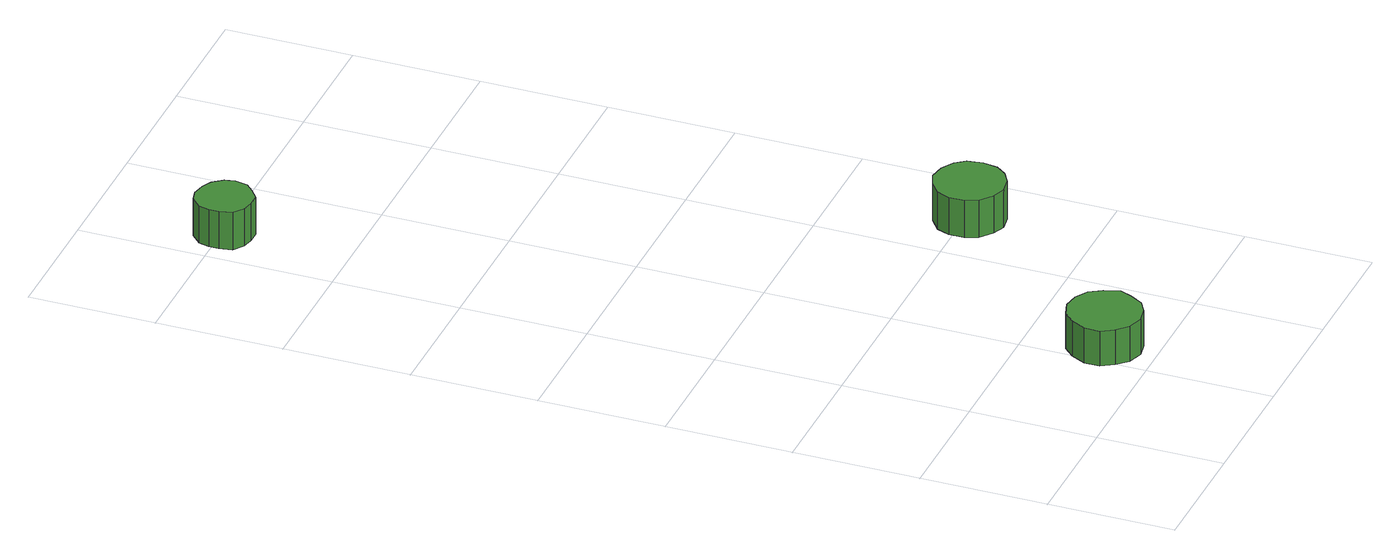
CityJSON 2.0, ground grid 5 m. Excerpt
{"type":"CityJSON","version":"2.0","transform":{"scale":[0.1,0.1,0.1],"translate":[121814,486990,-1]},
"CityObjects":{
"tree1":{"type":"SolitaryVegetationObject","attributes":{"function":"something"},"geometry":[{"type":"MultiSurface","lod":"1","boundaries":[[[0,1,2,3,4,5,6,7,8,9,10,11,12,13,14]],[[15,16,17,18,19,20,21,22,23,24,25,26,27,28,29]],[[0,29,28,1]],[[1,28,27,2]],[[2,27,26,3]],[[3,26,25,4]],[[4,25,24,5]],[[5,24,23,6]],[[6,23,22,7]],[[7,22,21,8]],[[8,21,20,9]],[[9,20,19,10]],[[10,19,18,11]],[[11,18,17,12]],[[12,17,16,13]],[[13,16,15,14]],[[14,15,29,0]]]}]},
"tree2":{"type":"SolitaryVegetationObject","attributes":{"function":"something"},"geometry":[{"type":"MultiSurface","lod":"1","boundaries":[[[30,31,32,33,34,35,36,37,38,39,40,41,42,43,44]],[[45,46,47,48,49,50,51,52,53,54,55,56,57,58,59]],[[30,59,58,31]],[[31,58,57,32]],[[32,57,56,33]],[[33,56,55,34]],[[34,55,54,35]],[[35,54,53,36]],[[36,53,52,37]],[[37,52,51,38]],[[38,51,50,39]],[[39,50,49,40]],[[40,49,48,41]],[[41,48,47,42]],[[42,47,46,43]],[[43,46,45,44]],[[44,45,59,30]]]}]},
"tree3":{"type":"SolitaryVegetationObject","attributes":{"function":"something"}},
"tree4":{"type":"SolitaryVegetationObject","attributes":{"function":"something"},"geometry":[{"type":"MultiSurface","lod":"1","boundaries":[[[60,61,62,63,64,65,66,67,68,69,70,71,72,73,74]],[[75,76,77,78,79,80,81,82,83,84,85,86,87,88,89]],[[60,89,88,61]],[[61,88,87,62]],[[62,87,86,63]],[[63,86,85,64]],[[64,85,84,65]],[[65,84,83,66]],[[66,83,82,67]],[[67,82,81,68]],[[68,81,80,69]],[[69,80,79,70]],[[70,79,78,71]],[[71,78,77,72]],[[72,77,76,73]],[[73,76,75,74]],[[74,75,89,60]]]}]},
"tree5":{"type":"SolitaryVegetationObject","attributes":{"function":"something"}},
"tree6":{"type":"SolitaryVegetationObject","attributes":{"function":"something"}},
"tree7":{"type":"SolitaryVegetationObject","attributes":{"function":"something"}},
"tree8":{"type":"SolitaryVegetationObject","attributes":{"function":"something"}},
"tree9":{"type":"SolitaryVegetationObject","attributes":{"function":"something"}},
"tree10":{"type":"SolitaryVegetationObject","attributes":{"function":"something"}},
"tree11":{"type":"SolitaryVegetationObject","attributes":{"function":"something"}},
"tree12":{"type":"SolitaryVegetationObject","attributes":{"function":"something"}},
"tree13":{"type":"SolitaryVegetationObject","attributes":{"function":"something"}},
"tree14":{"type":"SolitaryVegetationObject","attributes":{"function":"something"}}
},
"vertices":[
[76,20,22],[74,26,22],[71,31,22],[66,34,22],[60,35,22],[54,33,22],[50,29,22],[47,23,22],[47,17,22],[50,12,22],[54,8,22],[60,6,22],[66,7,22],[71,10,22],[74,15,22],[74,15,7],[71,10,7],[66,7,7],[60,6,7],[54,8,7],[50,12,7],[47,17,7],[47,23,7],[50,29,7],[54,33,7],[60,35,7],[66,34,7],[71,31,7],[74,26,7],[76,20,7],
[26,348,25],[25,352,25],[22,356,25],[18,358,25],[13,359,25],[9,358,25],[5,354,25],[4,350,25],[4,346,25],[5,341,25],[9,338,25],[13,337,25],[18,337,25],[22,340,25],[25,343,25],[25,343,9],[22,340,9],[18,337,9],[13,337,9],[9,338,9],[5,341,9],[4,346,9],[4,350,9],[5,354,9],[9,358,9],[13,359,9],[18,358,9],[22,356,9],[25,352,9],[26,348,9],
[138,98,24],[137,104,24],[134,108,24],[129,111,24],[123,112,24],[118,110,24],[113,106,24],[111,101,24],[111,95,24],[113,90,24],[118,86,24],[123,84,24],[129,85,24],[134,88,24],[137,92,24],[137,92,8],[134,88,8],[129,85,8],[123,84,8],[118,86,8],[113,90,8],[111,95,8],[111,101,8],[113,106,8],[118,110,8],[123,112,8],[129,111,8],[134,108,8],[137,104,8],[138,98,8]
]}
